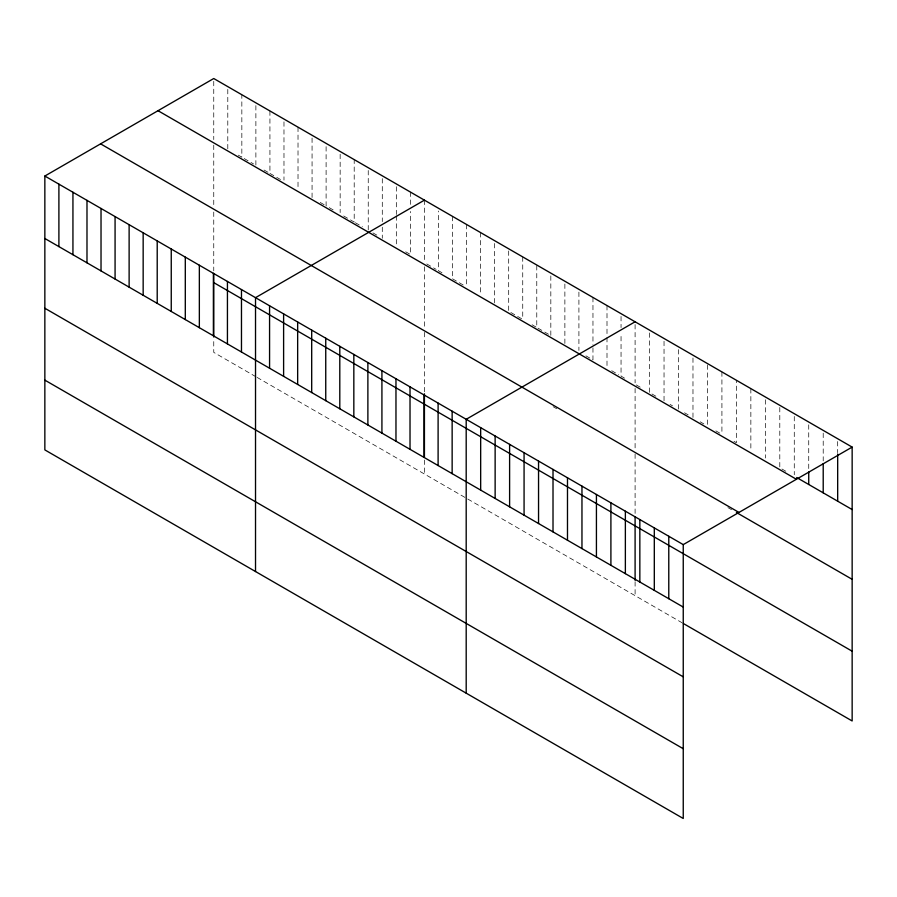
<?xml version="1.0" encoding="UTF-8"?>
<svg xmlns="http://www.w3.org/2000/svg" width="897" height="897" viewBox="0 0 897 897"><rect width="100%" height="100%" fill="white"/><g stroke="black" fill="none" stroke-linecap="round" stroke-linejoin="round"><path stroke-width="0.67" stroke-dasharray="4.49 3.36" d="M213.755 145.157L213.755 206.557M424.427 266.79L424.427 328.179M238.333 155.159L241.842 157.188L241.842 94.746M244.186 158.545L253.548 163.949M264.077 170.026L268.764 172.729M269.93 173.413L280.458 179.49M320.251 202.464L324.938 205.166M333.135 209.898L326.104 205.839L326.104 143.397M343.663 215.975L354.203 222.064L354.203 159.61M355.369 222.736L362.388 226.784M372.928 232.872L377.603 235.575M405.691 251.788L410.378 254.49L410.378 211.479M426.759 263.953L436.121 269.358M441.974 272.744L438.465 270.715L438.465 211.042M452.514 278.821L465.386 286.255M521.561 318.693L508.689 311.259L508.689 248.805M532.1 324.77L536.776 327.472L536.776 265.019M537.953 328.145L548.482 334.233M585.943 355.851L592.962 359.91L592.962 346.029M611.687 370.719L618.706 374.778M624.559 378.153L621.049 376.123L621.049 333.101M636.298 384.925L641.12 387.717M651.973 393.985L656.795 396.766M670.059 404.424L672.481 405.814M684.534 412.777L688.156 414.863M700.209 421.825L703.831 423.911M715.884 430.874L720.706 433.666M733.97 441.324L736.392 442.714L736.392 380.261M785.828 471.261L779.796 467.774L779.796 406.711M553.169 406.7L556.678 408.729M727.949 507.612L731.56 509.698M255.88 376.718L213.755 352.386L213.755 338.438M257.058 377.39L466.552 498.34M467.729 499.024L682.124 622.798M837.675 441.526L837.675 452.626M823.211 433.161L823.211 460.923M808.735 424.808L808.735 469.221M794.271 416.455L794.271 474.748M765.332 399.748L765.332 458.031M750.856 388.614L750.856 451.068M721.917 371.907L721.917 434.361M707.441 364.944L707.441 424.617M692.977 357.981L692.977 417.654M678.502 349.617L678.502 409.301M664.038 341.264L664.038 400.937M649.563 332.91L649.563 392.583M635.098 324.557L635.098 382.851M635.098 388.423L635.098 451.213M635.098 453.994L635.098 514.116M635.098 581.693L635.098 595.642M621.049 316.45L621.049 327.551M607 305.563L607 336.095M607 337.485L607 368.017M592.962 297.456L592.962 344.639M578.913 292.119L578.913 350.413M564.875 284.013L564.875 343.686M550.825 275.906L550.825 335.579M522.738 256.912L522.738 317.975M494.651 243.468L494.651 303.141M480.601 232.592L480.601 295.035M466.552 224.474L466.552 286.928M452.514 216.368L452.514 277.431M424.427 200.154L424.427 262.608M424.427 332.372L424.427 392.482M424.427 460.06L424.427 474.02M410.378 192.048L410.378 205.918M396.328 186.711L396.328 214.461M396.328 215.852L396.328 244.993M382.29 178.604L382.29 221.626M382.29 227.176L382.29 238.277M368.241 170.497L368.241 230.17M340.154 154.273L340.154 212.567M312.066 138.06L312.066 197.732M298.017 127.172L298.017 189.626M283.979 121.846L283.979 180.129M269.93 110.959L269.93 172.022M255.88 105.622L255.88 165.295M227.793 89.408L227.793 149.081M213.755 81.302L213.755 139.584M213.755 212.051L213.755 270.86"/><path stroke-width="1.35" d="M44.85 176.036L683.245 544.614L683.245 818.479L44.85 449.902L44.85 176.036L213.755 78.521L852.15 447.098L852.15 720.964L683.323 623.493M424.427 200.154L255.522 297.669L255.522 571.535M635.098 321.788L466.193 419.303L466.193 693.157M683.245 544.614L852.15 447.098M796.682 477.529L852.15 509.552M158.018 110.701L796.413 479.278M100.587 143.856L738.982 512.434M736.392 512.479L852.15 579.316M213.755 282.622L852.15 651.2M44.85 238.49L683.245 607.067M44.85 308.254L683.245 676.831M44.85 380.137L683.245 748.715M837.675 454.005L837.675 501.199M823.211 463.693L823.211 492.845M808.735 472.001L808.735 484.481M668.781 536.26L668.781 598.714M654.305 527.907L654.305 590.349M639.841 519.554L639.841 581.996M635.098 516.728L635.098 580.303M625.366 511.2L625.366 573.643M610.902 502.847L610.902 565.289M596.427 494.482L596.427 556.936M581.962 486.129L581.962 548.583M567.487 477.776L567.487 540.229M553.012 469.423L553.012 531.876M538.548 461.069L538.548 523.523M524.072 452.716L524.072 515.17M509.608 444.363L509.608 506.805M495.133 436.009L495.133 498.452M480.669 427.656L480.669 490.098M452.144 411.185L452.144 473.638M438.106 403.078L438.106 465.532M424.427 393.794L424.427 457.268M424.057 394.972L424.057 457.425M410.019 386.865L410.019 449.307M395.969 378.758L395.969 441.201M381.92 370.64L381.92 433.094M367.882 362.534L367.882 424.987M353.833 354.427L353.833 416.881M339.795 346.32L339.795 408.774M325.746 338.214L325.746 400.656M311.696 330.107L311.696 392.55M297.658 321.989L297.658 384.443M283.609 313.883L283.609 376.336M269.571 305.776L269.571 368.23M241.472 289.563L241.472 352.005M227.434 281.445L227.434 343.899M213.755 273.473L213.755 337.037M213.385 273.338L213.385 335.792M199.347 265.232L199.347 327.685M185.298 257.125L185.298 319.567M171.249 249.018L171.249 311.461M157.21 240.912L157.21 303.354M143.161 232.794L143.161 295.248M129.123 224.687L129.123 287.141M115.074 216.581L115.074 279.034M101.025 208.474L101.025 270.916M86.987 200.367L86.987 262.81M72.937 192.25L72.937 254.703M58.899 184.143L58.899 246.597"/></g></svg>
